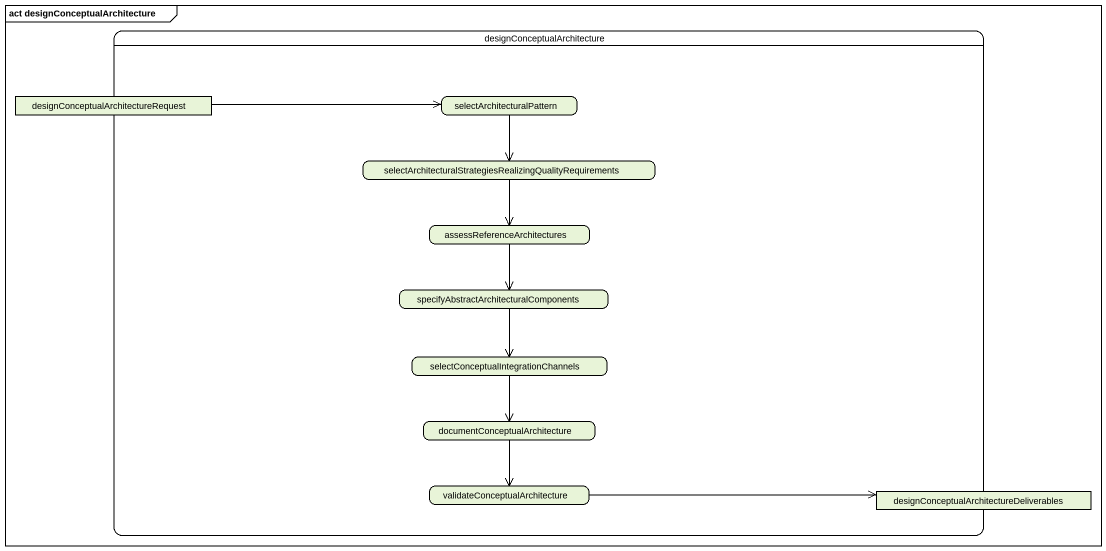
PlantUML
@startuml
mainframe act designConceptualArchitecture
hide empty description
state designConceptualArchitecture {
  state "designConceptualArchitectureRequest" as designConceptualArchitecture_2 <<object>>
  state selectArchitecturalPattern
  state "selectArchitecturalStrategiesRealizingQualityRequirements" as selectArchitecturalStrategie
  state assessReferenceArchitectures
  state "specifyAbstractArchitecturalComponents" as specifyAbstractArchitectural
  state "selectConceptualIntegrationChannels" as selectConceptualIntegrationC
  state "documentConceptualArchitecture" as documentConceptualArchitectu
  state "validateConceptualArchitecture" as validateConceptualArchitectu
  state "designConceptualArchitectureDeliverables" as designConceptualArchitecture_3 <<object>>
}
designConceptualArchitecture_2 -right-> selectArchitecturalPattern
selectArchitecturalPattern --> selectArchitecturalStrategie
selectArchitecturalStrategie --> assessReferenceArchitectures
assessReferenceArchitectures --> specifyAbstractArchitectural
specifyAbstractArchitectural --> selectConceptualIntegrationC
selectConceptualIntegrationC --> documentConceptualArchitectu
documentConceptualArchitectu --> validateConceptualArchitectu
validateConceptualArchitectu -right-> designConceptualArchitecture_3
@enduml
